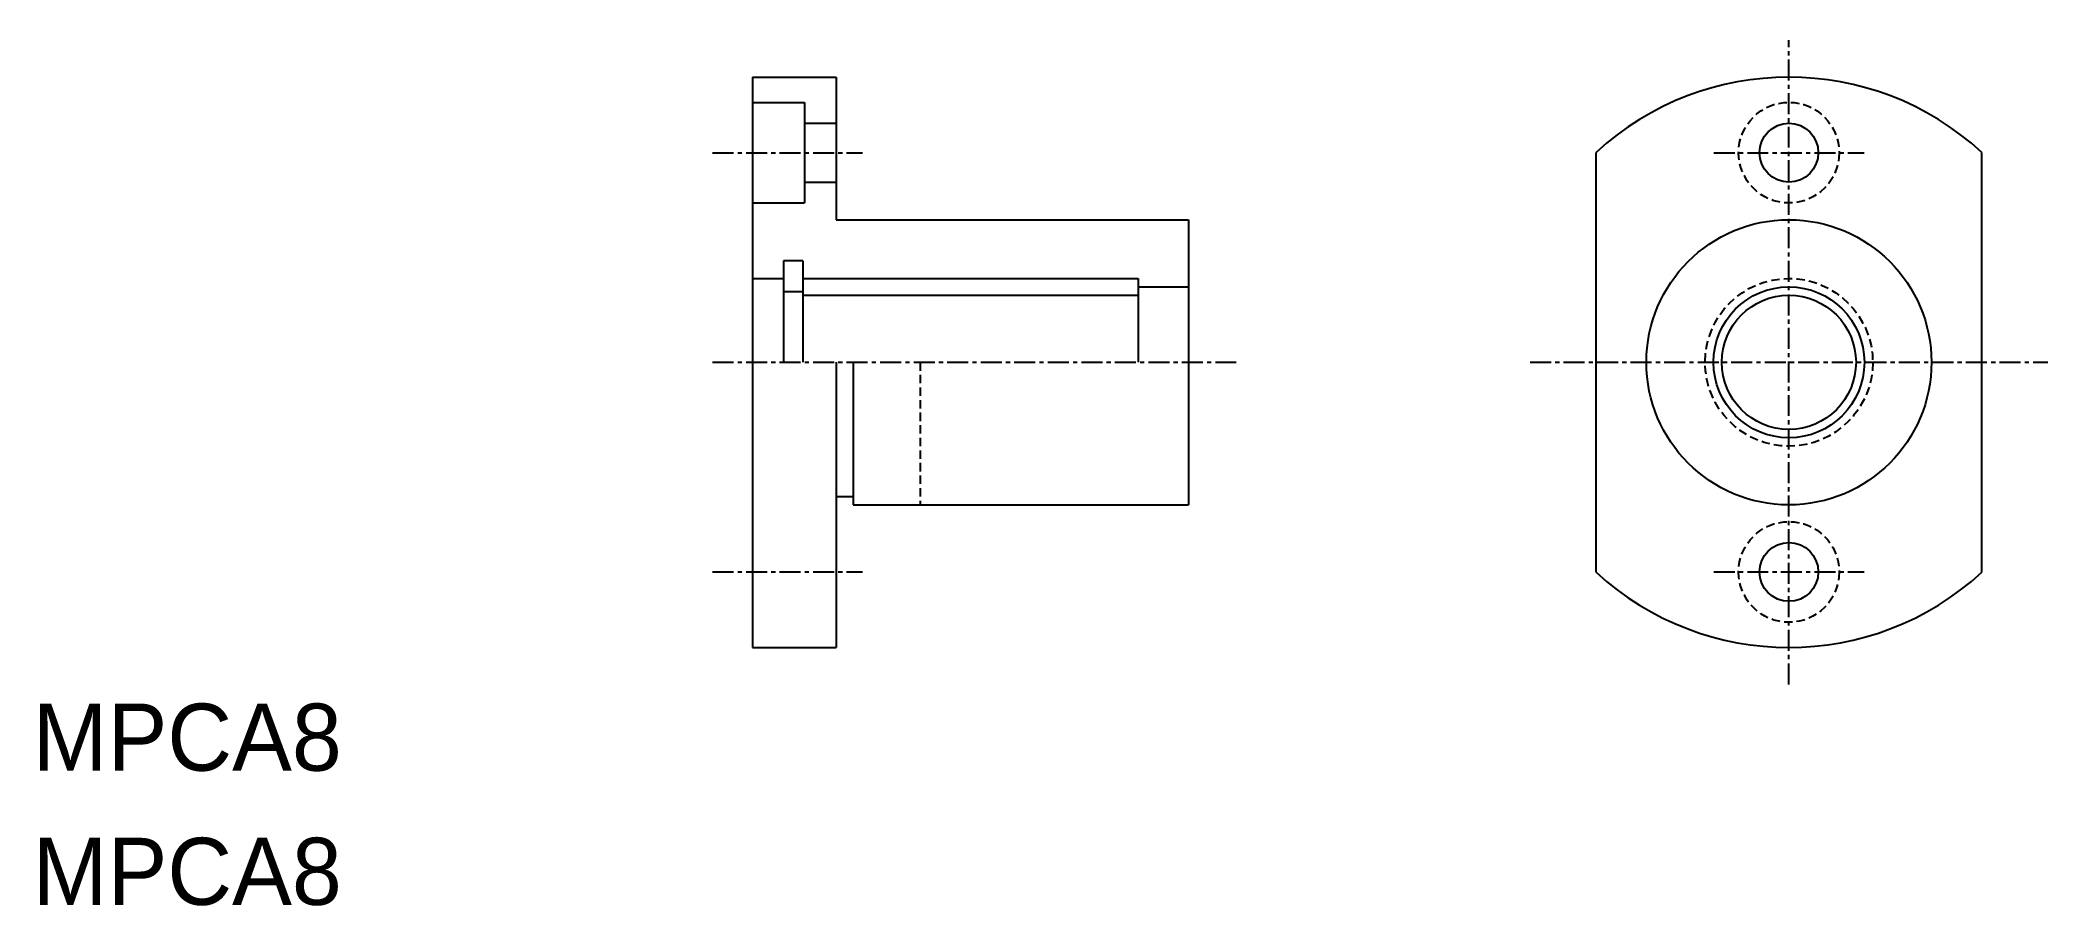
# Model space of a CAD drawing. Extents: x 10 to 130, y 10 to 62.
import ezdxf

# ---------------------------------------------------------------- set-up
doc = ezdxf.new("R2010")
doc.units = 0
doc.linetypes.add('CENTER', pattern=[2, 1.25, -0.25, 0.25, -0.25])
doc.linetypes.add('DASHED', pattern=[0.75, 0.5, -0.25])
doc.layers.get('0').update_dxf_attribs({"linetype": 'CONTINUOUS'})
doc.layers.add('CENTER', color=1, linetype='CENTER')

msp = doc.modelspace()

# ---------------------------------------------------------------- linework, layer by layer
at = {"color": 7, "linetype": 'CONTINUOUS'}
for p, q in [((52.92, 59.35), (52.92, 25.35)), ((52.92, 59.35), (57.92, 59.35)), ((57.92, 59.35), (57.92, 50.85)), ((52.92, 57.85), (56.02, 57.85)), ((56.02, 57.85), (56.02, 51.85)), ((56.02, 56.6), (57.92, 56.6)), ((103.24, 29.83), (103.24, 54.87)), ((126.24, 29.83), (126.24, 54.87)), ((56.02, 53.1), (57.92, 53.1)), ((52.92, 51.85), (56.02, 51.85)), ((57.92, 50.85), (78.92, 50.85)), ((78.92, 50.85), (78.92, 33.85)), ((54.77, 48.4), (54.77, 42.35)), ((55.92, 48.4), (54.77, 48.4)), ((55.92, 48.4), (55.92, 42.35)), ((52.92, 47.35), (54.77, 47.35)), ((55.92, 47.35), (75.92, 47.35)), ((55.92, 46.89), (55.92, 46.89)), ((75.92, 47.35), (75.92, 46.35)), ((75.92, 46.85), (78.92, 46.85)), ((55.92, 46.55), (54.77, 46.55)), ((55.92, 46.35), (75.92, 46.35)), ((75.92, 46.35), (75.92, 42.35)), ((55.92, 45.38), (55.92, 45.38)), ((57.92, 42.35), (57.92, 25.35)), ((58.92, 42.35), (58.92, 33.85)), ((57.92, 34.35), (58.92, 34.35)), ((58.92, 33.85), (78.92, 33.85)), ((52.92, 25.35), (57.92, 25.35))]:
    msp.add_line(p, q, dxfattribs=at)
at = {"color": 3, "linetype": 'DASHED'}
msp.add_line((62.92, 42.35), (62.92, 33.85), dxfattribs=at)
for centre, radius in [((114.74, 54.85), 3), ((114.74, 42.35), 5), ((114.74, 29.85), 3)]:
    msp.add_circle(centre, radius, dxfattribs=at)
at = {"color": 7, "linetype": 'CONTINUOUS'}
for centre, radius in [((114.74, 54.85), 1.75), ((114.74, 42.35), 8.5), ((114.74, 42.35), 4.5), ((114.74, 42.35), 4), ((114.74, 29.85), 1.75)]:
    msp.add_circle(centre, radius, dxfattribs=at)
for start, end in [(47.4315, 132.5685), (227.4315, 312.5685)]:
    msp.add_arc((114.74, 42.35), 17, start, end, dxfattribs=at)
at = {"layer": 'CENTER', "color": 1, "linetype": 'CENTER'}
for p, q in [((114.74, 23.15), (114.74, 61.56)), ((50.54, 54.85), (59.49, 54.85)), ((110.26, 54.85), (119.22, 54.85)), ((50.54, 42.35), (81.78, 42.35)), ((99.3, 42.35), (130.18, 42.35)), ((50.54, 29.85), (59.49, 29.85)), ((110.26, 29.85), (119.22, 29.85))]:
    msp.add_line(p, q, dxfattribs=at)

# ---------------------------------------------------------------- texts
at = {"color": 7, "linetype": 'CONTINUOUS'}
for p in [(10, 18), (10, 10)]:
    msp.add_text('MPCA8', height=4, dxfattribs=at).set_placement(p)

doc.saveas('drawing.dxf')
